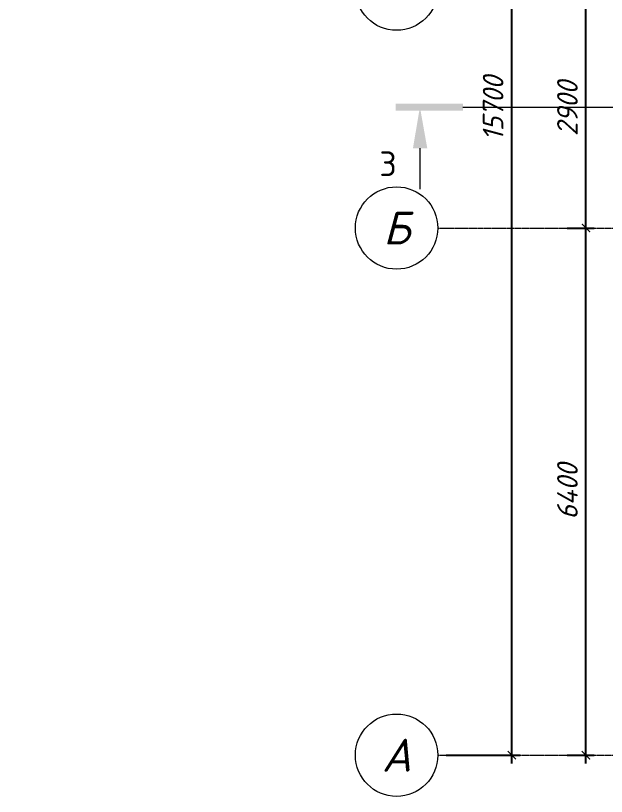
# Model space of a CAD drawing. Header units: millimetres. Extents: x -10178924 to 11692288, y -947381 to 58396.
# Drawn here: x 818908 to 826077, y -922741 to -913262 of the extents above; entities that cross this region are included whole.
import ezdxf
from ezdxf import colors
from ezdxf.entities.mleader import LeaderData, LeaderLine
from ezdxf.enums import TextEntityAlignment as Align
from ezdxf.math import Vec2, Vec3

# ---------------------------------------------------------------- set-up
doc = ezdxf.new("R2010")
doc.units = ezdxf.units.MM
doc.linetypes.add('осевая', pattern=[50.8, 31.75, -6.35, 6.35, -6.35])
doc.layers.add('_надписи канализация', color=7, linetype='Continuous')
for name, color, linetype, lineweight in [('PDF _Разрезы', 7, 'Continuous', 9), ('PDF _Текст', 7, 'Continuous', 5), ('Размеры осевые', 153, 'Continuous', 9)]:
    doc.layers.add(name, color=color, linetype=linetype, lineweight=lineweight)
doc.styles.add('ISOCPEUR', font='isocpeui.ttf', dxfattribs={"width": 0.9})
doc.styles.add('PDF ISOCPEUR', font='isocpeur.ttf')
doc.styles.add('PDF ISOCPEUR Italic', font='isocpeui.ttf')
doc.styles.add('Текст_М100', font='GOST_Common Italic.ttf', dxfattribs={"height": 250})
doc.dimstyles.new('Размеры_М100', dxfattribs={"dimtxt": 250, "dimasz": 100, "dimexe": 100, "dimexo": 100, "dimgap": 100, "dimtad": 1, "dimrnd": 5, "dimtxsty": 'Текст_М100', "dimblk": 'ARCHTICK', "dimcen": 250, "dimdle": 100, "dimadec": 0, "dimazin": 2, "dimtfac": 1, "dimtmove": 1, "dimatfit": 3, "dimfxl": 1, "dimarcsym": 0})

# ---------------------------------------------------------------- blocks, each defined once
blk = doc.blocks.new('_None')
blk = doc.blocks.new('_ArchTick')
at = {"color": 0, "linetype": 'ByBlock', "const_width": 0.15}
blk.add_lwpolyline([(-0.5, -0.5), (0.5, 0.5)], dxfattribs=at)
blk = doc.blocks.new('*D2481')
at = {"layer": 'Defpoints', "color": 0, "ltscale": 100, "transparency": 16777216}
for p in [(-9750, -32250), (-8852.3, -32250), (-9750, -47950)]:
    blk.add_point(p, dxfattribs=at)
at = {"layer": 'Размеры осевые', "color": 0, "lineweight": -2, "ltscale": 100, "transparency": 16777216}
for p, q in [((-8852.3, -48050), (-8852.3, -32150)), ((-9650, -32250), (-8752.3, -32250)), ((-9650, -47950), (-8752.3, -47950))]:
    blk.add_line(p, q, dxfattribs=at)
at = {"layer": 'Размеры осевые', "color": 0, "lineweight": -2, "ltscale": 100, "transparency": 16777216, "xscale": 100, "yscale": 100, "zscale": 100}
for p, rotation in [((-8852.3, -32250), 90), ((-8852.3, -47950), 270)]:
    blk.add_blockref('_ArchTick', p, dxfattribs=dict(at, rotation=rotation))
at = {"layer": 'Размеры осевые', "color": 0, "ltscale": 100, "transparency": 16777216, "insert": (-9078.9, -40100), "char_height": 250, "attachment_point": 5, "rotation": 90, "style": 'Текст_М100'}
blk.add_mtext('15700', dxfattribs=at)
blk = doc.blocks.new('*D2482')
at = {"layer": 'Defpoints', "color": 0, "ltscale": 100, "transparency": 16777216}
for p in [(-8281.7, -41550), (-7952.3, -41550), (-8281.7, -47950)]:
    blk.add_point(p, dxfattribs=at)
at = {"layer": 'Размеры осевые', "color": 0, "lineweight": -2, "ltscale": 100, "transparency": 16777216}
for p, q in [((-7952.3, -48050), (-7952.3, -41450)), ((-8181.7, -41550), (-7852.3, -41550)), ((-8181.7, -47950), (-7852.3, -47950))]:
    blk.add_line(p, q, dxfattribs=at)
at = {"layer": 'Размеры осевые', "color": 0, "lineweight": -2, "ltscale": 100, "transparency": 16777216, "xscale": 100, "yscale": 100, "zscale": 100}
for p, rotation in [((-7952.3, -41550), 90), ((-7952.3, -47950), 270)]:
    blk.add_blockref('_ArchTick', p, dxfattribs=dict(at, rotation=rotation))
at = {"layer": 'Размеры осевые', "color": 0, "ltscale": 100, "transparency": 16777216, "insert": (-8177.3, -44750), "char_height": 250, "attachment_point": 5, "rotation": 90, "style": 'Текст_М100'}
blk.add_mtext('6400', dxfattribs=at)
blk = doc.blocks.new('*D2483')
at = {"layer": 'Defpoints', "color": 0, "ltscale": 100, "transparency": 16777216}
for p in [(-8390.4, -38650), (-7952.3, -38650), (-8281.7, -41550)]:
    blk.add_point(p, dxfattribs=at)
at = {"layer": 'Размеры осевые', "color": 0, "lineweight": -2, "ltscale": 100, "transparency": 16777216}
for p, q in [((-7952.3, -41650), (-7952.3, -38550)), ((-8290.4, -38650), (-7852.3, -38650)), ((-8181.7, -41550), (-7852.3, -41550))]:
    blk.add_line(p, q, dxfattribs=at)
at = {"layer": 'Размеры осевые', "color": 0, "lineweight": -2, "ltscale": 100, "transparency": 16777216, "xscale": 100, "yscale": 100, "zscale": 100}
for p, rotation in [((-7952.3, -38650), 90), ((-7952.3, -41550), 270)]:
    blk.add_blockref('_ArchTick', p, dxfattribs=dict(at, rotation=rotation))
at = {"layer": 'Размеры осевые', "color": 0, "ltscale": 100, "transparency": 16777216, "insert": (-8177.3, -40100), "char_height": 250, "attachment_point": 5, "rotation": 90, "style": 'Текст_М100'}
blk.add_mtext('2900', dxfattribs=at)
blk = doc.blocks.new('A$Cad086cf1')
at = {"layer": 'PDF _Разрезы', "color": 251, "lineweight": 9, "true_color": 0x636466, "transparency": 33554687}
for points in [[(-9446.402, -40081.399), (61916.652, -40081.399)], [(-9967.105, -40580.936), (-9967.105, -41080.472)]]:
    blk.add_lwpolyline(points, dxfattribs=at)
at = {"layer": 'PDF _Разрезы', "color": 251, "true_color": 0x636466, "transparency": 33554687}
for points in [[(-9446.402, -40039.066), (-10263.44, -40039.066), (-9446.402, -40123.733)], [(-10263.44, -40039.066), (-9446.402, -40123.733), (-10263.44, -40123.733)], [(-9967.105, -40081.399), (-9878.204, -40580.936), (-10051.772, -40580.936)]]:
    blk.add_solid(points, dxfattribs=at)
at = {"layer": 'Размеры осевые', "color": 251, "linetype": 'осевая', "ltscale": 0.5, "true_color": 0x636466, "transparency": 33554687}
for p, q in [((-9750, -41550), (62308.109, -41550)), ((-9750, -47950), (62308.109, -47950))]:
    blk.add_line(p, q, dxfattribs=at)
at = {"layer": 'Размеры осевые', "color": 251, "ltscale": 100, "true_color": 0x636466, "transparency": 33554687}
for centre in [(-10250, -38650), (-10250, -41550), (-10250, -47950)]:
    blk.add_circle(centre, 500, dxfattribs=at)
at = {"layer": 'PDF _Текст', "color": 251, "true_color": 0x636466, "transparency": 33554687, "insert": (-10459.693, -40920.065), "char_height": 300, "attachment_point": 7, "style": 'PDF ISOCPEUR'}
blk.add_mtext('3', dxfattribs=at)
at = {"layer": 'Размеры осевые', "color": 251, "ltscale": 100, "true_color": 0x636466, "transparency": 33554687, "style": 'PDF ISOCPEUR Italic'}
for s, p in [('Б', (-10250, -41550)), ('А', (-10250, -47950))]:
    blk.add_text(s, height=400, dxfattribs=at).set_placement(p, align=Align.MIDDLE_CENTER)
at = {"layer": 'Размеры осевые', "color": 251, "ltscale": 100, "true_color": 0x636466, "transparency": 33554687}
for base, p1, p2, picture, middle in [((-8852.333, -32250), (-9750, -47950), (-9750, -32250), '*D2481', (-9078.943, -40100)), ((-7952.328, -38650), (-8281.679, -41550), (-8390.375, -38650), '*D2483', (-8177.328, -40100)), ((-7952.328, -41550), (-8281.679, -47950), (-8281.679, -41550), '*D2482', (-8177.328, -44750))]:
    dim = blk.add_linear_dim(base=base, p1=p1, p2=p2, angle=90, dimstyle='Размеры_М100', dxfattribs=at)
    dim.commit()
    dim.dimension.update_dxf_attribs({"geometry": picture, "text_midpoint": middle})

msp = doc.modelspace()

# ---------------------------------------------------------------- block references
msp.add_blockref('A$Cad086cf1', (833781.5, -874290.7))

# ---------------------------------------------------------------- leaders
at = {"layer": '_надписи канализация', "lineweight": -2}
ml = msp.add_multileader_mtext('Standard', dxfattribs=at)
ml.set_content('\\A1;Приямок{\\Fisocp3|c204; }800{\\fArial|b0|i0|c204|p34;х}800х800(h)\\P{\\fArial|b0|i0|c204|p34;с\\Fisocp3|c204; }насосом дренажным {\\A0; \\H0.91667x;ГНОМ 10-10Г\\A1;\\H1.09091x; \\PN=1,1 кВт \\P (1 раб)\\Fisocp3|c204; \\fISOCPEUR|b0|i0|c204|p34;(закрыть рифленым железом)}', color=256, style='ISOCPEUR')
ml.set_leader_properties(lineweight=13)
ml.set_arrow_properties(name='NONE')
ml.build(insert=Vec2(0, 0))
ml.multileader.update_dxf_attribs({"text_left_attachment_type": 6, "text_right_attachment_type": 6, "dogleg_length": 100, "arrow_head_size": 300, "scale": 100})
ctx = ml.context
ctx.base_point, ctx.scale, ctx.char_height, ctx.arrow_head_size, ctx.landing_gap_size, ctx.plane_origin = Vec3(740434.3, -912667.1), 100, 250, 300, 0.09, Vec3(743281.2, -913662)
ctx.left_attachment, ctx.right_attachment, ctx.text_align_type = 6, 6, 1
notes = []
notes.append((ctx, [(1, (1, 1, 0), (745889.2, -912667.1), (-1, 0), 100, [(1, [(748693.9, -916333.7)], 0, [])])]))
ctx.mtext.insert, ctx.mtext.width, ctx.mtext.alignment, ctx.mtext.flow_direction = Vec3(742864.1, -912342.1), 6781.384, 2, 5
for ctx, leaders in notes:
    for number, flags, end, landing, length, lines in leaders:
        leader = LeaderData()
        leader.index, (leader.has_last_leader_line, leader.has_dogleg_vector, leader.attachment_direction) = number, flags
        leader.last_leader_point, leader.dogleg_vector, leader.dogleg_length = Vec3(end), Vec3(landing), length
        for number, points, colour, breaks in lines:
            line = LeaderLine()
            line.index, line.vertices, line.color, line.breaks = number, Vec3.list(points), colors.encode_raw_color(colour), breaks
            leader.lines.append(line)
        ctx.leaders.append(leader)

doc.saveas('drawing.dxf')
